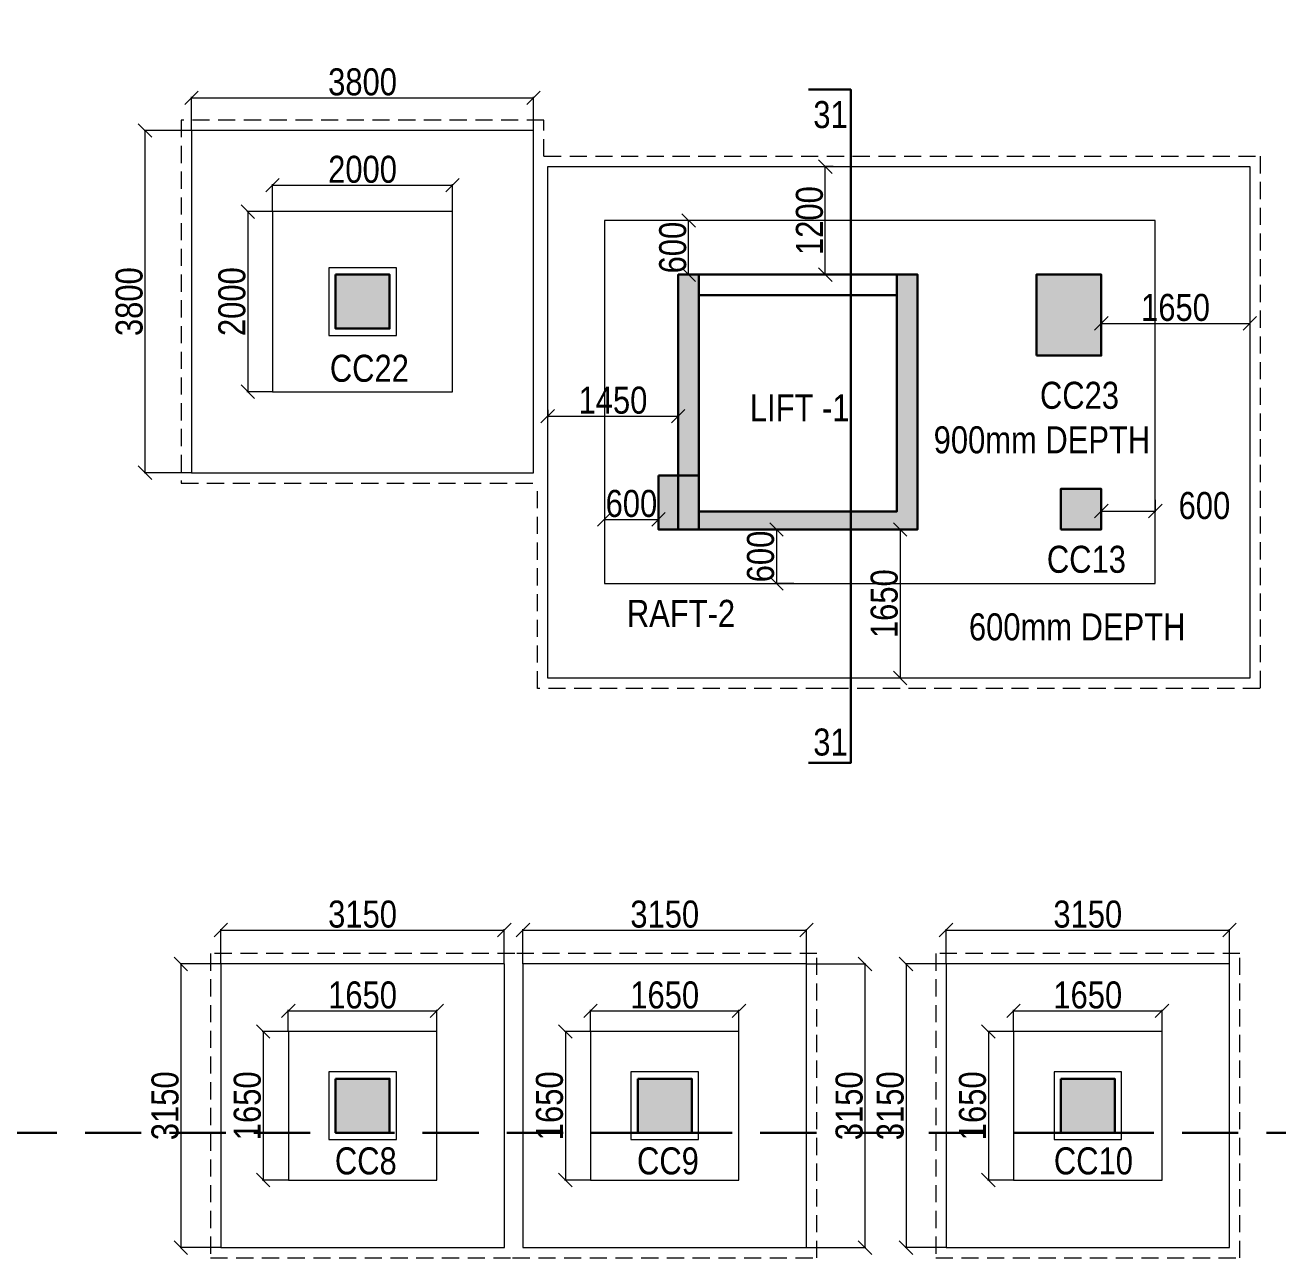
# Model space of a CAD drawing. Header units: millimetres. Extents: x 1112055 to 3390982, y -148532 to 766891.
# Drawn here: x 2911802 to 2925722, y 323527 to 337219 of the extents above; entities that cross this region are included whole.
import ezdxf

# ---------------------------------------------------------------- set-up
doc = ezdxf.new("R2010")
doc.units = ezdxf.units.MM
doc.header["$PDMODE"] = 35
doc.header["$PDSIZE"] = -25
doc.linetypes.add('DASHED2', pattern=[0.375, 0.25, -0.125])
doc.linetypes.add('Hidden', pattern=[9.525, 6.35, -3.175])
for name, color, linetype, lineweight in [('B COL. NO.', 3, 'Continuous', 20), ('B FINAL COLUMN', 1, 'Continuous', 30), ('B FOOTING', 49, 'Continuous', 20), ('B FOOTING DIM', 234, 'Continuous', 9), ('B P.C.C', 251, 'Continuous', 0)]:
    doc.layers.add(name, color=color, linetype=linetype, lineweight=lineweight)
doc.layers.add('B Pedestal', color=7, linetype='Continuous', lineweight=9, true_color=0x5c8948)
doc.layers.add('B-COL HT', color=7, linetype='Continuous', lineweight=0, true_color=0x4e4f45)
doc.styles.add('SWINC', font='swissc.ttf')
doc.dimstyles.new('BHOOMI', dxfattribs={"dimtxt": 230, "dimasz": 150, "dimexe": 10, "dimexo": 0, "dimgap": 25, "dimtad": 1, "dimdec": 0, "dimzin": 0, "dimdsep": 46, "dimtxsty": 'SWINC', "dimblk": 'OBLIQUE', "dimcen": 0.09, "dimclrd": 250, "dimclre": 250, "dimclrt": 256, "dimaunit": 1, "dimadec": 3, "dimazin": 0, "dimtfac": 1, "dimtdec": 0, "dimtofl": 0, "dimtmove": 1, "dimatfit": 3, "dimfxl": 100, "dimtolj": 1, "dimtzin": 0, "dimlwd": 9, "dimlwe": 5, "dimarcsym": 0})

# ---------------------------------------------------------------- blocks, each defined once
blk = doc.blocks.new('_Oblique')
at = {"color": 0, "linetype": 'ByBlock', "lineweight": -2}
blk.add_line((-0.5, -0.5), (0.5, 0.5), dxfattribs=at)
blk = doc.blocks.new('*D4982')
at = {"layer": 'B FOOTING DIM', "color": 250, "lineweight": 5, "ltscale": 0.5, "transparency": 16777216}
for p, q in [((2914727, 326042), (2914727, 326281)), ((2914727, 326271), (2916377, 326271)), ((2916377, 326042), (2916377, 326281))]:
    blk.add_line(p, q, dxfattribs=at)
at = {"layer": 'Defpoints', "color": 0, "transparency": 16777216}
for p in [(2916377, 326271), (2914727, 326042), (2916377, 326042)]:
    blk.add_point(p, dxfattribs=at)
at = {"layer": 'B FOOTING DIM', "color": 250, "lineweight": 5, "transparency": 16777216, "xscale": 150, "yscale": 150, "zscale": 150, "rotation": 180}
blk.add_blockref('_Oblique', (2914727, 326271), dxfattribs=at)
at = {"layer": 'B FOOTING DIM', "color": 250, "lineweight": 5, "transparency": 16777216, "xscale": 150, "yscale": 150, "zscale": 150}
blk.add_blockref('_Oblique', (2916377, 326271), dxfattribs=at)
at = {"layer": 'B FOOTING DIM', "transparency": 16777216, "insert": (2915552, 326446), "char_height": 300, "attachment_point": 5, "style": 'SWINC'}
blk.add_mtext('\\A1;1650', dxfattribs=at)
blk = doc.blocks.new('*D4983')
at = {"layer": 'B FOOTING DIM', "color": 250, "lineweight": 5, "ltscale": 0.5, "transparency": 16777216}
for p, q in [((2914727, 326042), (2914438, 326042)), ((2914448, 326042), (2914448, 324392)), ((2914727, 324392), (2914438, 324392))]:
    blk.add_line(p, q, dxfattribs=at)
at = {"layer": 'Defpoints', "color": 0, "transparency": 16777216}
for p in [(2914727, 326042), (2914448, 324392), (2914727, 324392)]:
    blk.add_point(p, dxfattribs=at)
at = {"layer": 'B FOOTING DIM', "color": 250, "lineweight": 5, "transparency": 16777216, "xscale": 150, "yscale": 150, "zscale": 150}
for p, rotation in [((2914448, 326042), 90), ((2914448, 324392), 270)]:
    blk.add_blockref('_Oblique', p, dxfattribs=dict(at, rotation=rotation))
at = {"layer": 'B FOOTING DIM', "transparency": 16777216, "insert": (2914273, 325217), "char_height": 300, "attachment_point": 5, "rotation": 90, "style": 'SWINC'}
blk.add_mtext('\\A1;1650', dxfattribs=at)
blk = doc.blocks.new('*D4984')
at = {"layer": 'B FOOTING DIM', "color": 250, "lineweight": 5, "ltscale": 0.5, "transparency": 16777216}
for p, q in [((2913977, 326792), (2913977, 327179)), ((2913977, 327169), (2917127, 327169)), ((2917127, 326792), (2917127, 327179))]:
    blk.add_line(p, q, dxfattribs=at)
at = {"layer": 'Defpoints', "color": 0, "transparency": 16777216}
for p in [(2917127, 327169), (2913977, 326792), (2917127, 326792)]:
    blk.add_point(p, dxfattribs=at)
at = {"layer": 'B FOOTING DIM', "color": 250, "lineweight": 5, "transparency": 16777216, "xscale": 150, "yscale": 150, "zscale": 150, "rotation": 180}
blk.add_blockref('_Oblique', (2913977, 327169), dxfattribs=at)
at = {"layer": 'B FOOTING DIM', "color": 250, "lineweight": 5, "transparency": 16777216, "xscale": 150, "yscale": 150, "zscale": 150}
blk.add_blockref('_Oblique', (2917127, 327169), dxfattribs=at)
at = {"layer": 'B FOOTING DIM', "transparency": 16777216, "insert": (2915552, 327344), "char_height": 300, "attachment_point": 5, "style": 'SWINC'}
blk.add_mtext('\\A1;3150', dxfattribs=at)
blk = doc.blocks.new('*D4985')
at = {"layer": 'B FOOTING DIM', "color": 250, "lineweight": 5, "ltscale": 0.5, "transparency": 16777216}
for p, q in [((2913977, 326792), (2913524, 326792)), ((2913534, 326792), (2913534, 323642)), ((2913977, 323642), (2913524, 323642))]:
    blk.add_line(p, q, dxfattribs=at)
at = {"layer": 'Defpoints', "color": 0, "transparency": 16777216}
for p in [(2913977, 326792), (2913534, 323642), (2913977, 323642)]:
    blk.add_point(p, dxfattribs=at)
at = {"layer": 'B FOOTING DIM', "color": 250, "lineweight": 5, "transparency": 16777216, "xscale": 150, "yscale": 150, "zscale": 150}
for p, rotation in [((2913534, 326792), 90), ((2913534, 323642), 270)]:
    blk.add_blockref('_Oblique', p, dxfattribs=dict(at, rotation=rotation))
at = {"layer": 'B FOOTING DIM', "transparency": 16777216, "insert": (2913359, 325217), "char_height": 300, "attachment_point": 5, "rotation": 90, "style": 'SWINC'}
blk.add_mtext('\\A1;3150', dxfattribs=at)
blk = doc.blocks.new('*D4986')
at = {"layer": 'B FOOTING DIM', "color": 250, "lineweight": 5, "ltscale": 0.5, "transparency": 16777216}
for p, q in [((2918084, 326042), (2918084, 326281)), ((2918084, 326271), (2919734, 326271)), ((2919734, 326042), (2919734, 326281))]:
    blk.add_line(p, q, dxfattribs=at)
at = {"layer": 'Defpoints', "color": 0, "transparency": 16777216}
for p in [(2919734, 326271), (2918084, 326042), (2919734, 326042)]:
    blk.add_point(p, dxfattribs=at)
at = {"layer": 'B FOOTING DIM', "color": 250, "lineweight": 5, "transparency": 16777216, "xscale": 150, "yscale": 150, "zscale": 150, "rotation": 180}
blk.add_blockref('_Oblique', (2918084, 326271), dxfattribs=at)
at = {"layer": 'B FOOTING DIM', "color": 250, "lineweight": 5, "transparency": 16777216, "xscale": 150, "yscale": 150, "zscale": 150}
blk.add_blockref('_Oblique', (2919734, 326271), dxfattribs=at)
at = {"layer": 'B FOOTING DIM', "transparency": 16777216, "insert": (2918909, 326446), "char_height": 300, "attachment_point": 5, "style": 'SWINC'}
blk.add_mtext('\\A1;1650', dxfattribs=at)
blk = doc.blocks.new('*D4987')
at = {"layer": 'B FOOTING DIM', "color": 250, "lineweight": 5, "ltscale": 0.5, "transparency": 16777216}
for p, q in [((2918084, 326042), (2917795, 326042)), ((2917805, 326042), (2917805, 324392)), ((2918084, 324392), (2917795, 324392))]:
    blk.add_line(p, q, dxfattribs=at)
at = {"layer": 'Defpoints', "color": 0, "transparency": 16777216}
for p in [(2918084, 326042), (2917805, 324392), (2918084, 324392)]:
    blk.add_point(p, dxfattribs=at)
at = {"layer": 'B FOOTING DIM', "color": 250, "lineweight": 5, "transparency": 16777216, "xscale": 150, "yscale": 150, "zscale": 150}
for p, rotation in [((2917805, 326042), 90), ((2917805, 324392), 270)]:
    blk.add_blockref('_Oblique', p, dxfattribs=dict(at, rotation=rotation))
at = {"layer": 'B FOOTING DIM', "transparency": 16777216, "insert": (2917630, 325217), "char_height": 300, "attachment_point": 5, "rotation": 90, "style": 'SWINC'}
blk.add_mtext('\\A1;1650', dxfattribs=at)
blk = doc.blocks.new('*D4988')
at = {"layer": 'B FOOTING DIM', "color": 250, "lineweight": 5, "ltscale": 0.5, "transparency": 16777216}
for p, q in [((2917334, 326792), (2917334, 327179)), ((2917334, 327169), (2920484, 327169)), ((2920484, 326792), (2920484, 327179))]:
    blk.add_line(p, q, dxfattribs=at)
at = {"layer": 'Defpoints', "color": 0, "transparency": 16777216}
for p in [(2920484, 327169), (2917334, 326792), (2920484, 326792)]:
    blk.add_point(p, dxfattribs=at)
at = {"layer": 'B FOOTING DIM', "color": 250, "lineweight": 5, "transparency": 16777216, "xscale": 150, "yscale": 150, "zscale": 150, "rotation": 180}
blk.add_blockref('_Oblique', (2917334, 327169), dxfattribs=at)
at = {"layer": 'B FOOTING DIM', "color": 250, "lineweight": 5, "transparency": 16777216, "xscale": 150, "yscale": 150, "zscale": 150}
blk.add_blockref('_Oblique', (2920484, 327169), dxfattribs=at)
at = {"layer": 'B FOOTING DIM', "transparency": 16777216, "insert": (2918909, 327344), "char_height": 300, "attachment_point": 5, "style": 'SWINC'}
blk.add_mtext('\\A1;3150', dxfattribs=at)
blk = doc.blocks.new('*D4989')
at = {"layer": 'B FOOTING DIM', "color": 250, "lineweight": 5, "ltscale": 0.5, "transparency": 16777216}
for p, q in [((2920484, 326792), (2921144, 326792)), ((2921134, 326792), (2921134, 323642)), ((2920484, 323642), (2921144, 323642))]:
    blk.add_line(p, q, dxfattribs=at)
at = {"layer": 'Defpoints', "color": 0, "transparency": 16777216}
for p in [(2920484, 326792), (2920484, 323642), (2921134, 323642)]:
    blk.add_point(p, dxfattribs=at)
at = {"layer": 'B FOOTING DIM', "color": 250, "lineweight": 5, "transparency": 16777216, "xscale": 150, "yscale": 150, "zscale": 150}
for p, rotation in [((2921134, 326792), 90), ((2921134, 323642), 270)]:
    blk.add_blockref('_Oblique', p, dxfattribs=dict(at, rotation=rotation))
at = {"layer": 'B FOOTING DIM', "transparency": 16777216, "insert": (2920959, 325217), "char_height": 300, "attachment_point": 5, "rotation": 90, "style": 'SWINC'}
blk.add_mtext('\\A1;3150', dxfattribs=at)
blk = doc.blocks.new('*D4990')
at = {"layer": 'B FOOTING DIM', "color": 250, "lineweight": 5, "ltscale": 0.5, "transparency": 16777216}
for p, q in [((2922784, 326042), (2922784, 326281)), ((2922784, 326271), (2924434, 326271)), ((2924434, 326042), (2924434, 326281))]:
    blk.add_line(p, q, dxfattribs=at)
at = {"layer": 'Defpoints', "color": 0, "transparency": 16777216}
for p in [(2924434, 326271), (2922784, 326042), (2924434, 326042)]:
    blk.add_point(p, dxfattribs=at)
at = {"layer": 'B FOOTING DIM', "color": 250, "lineweight": 5, "transparency": 16777216, "xscale": 150, "yscale": 150, "zscale": 150, "rotation": 180}
blk.add_blockref('_Oblique', (2922784, 326271), dxfattribs=at)
at = {"layer": 'B FOOTING DIM', "color": 250, "lineweight": 5, "transparency": 16777216, "xscale": 150, "yscale": 150, "zscale": 150}
blk.add_blockref('_Oblique', (2924434, 326271), dxfattribs=at)
at = {"layer": 'B FOOTING DIM', "transparency": 16777216, "insert": (2923609, 326446), "char_height": 300, "attachment_point": 5, "style": 'SWINC'}
blk.add_mtext('\\A1;1650', dxfattribs=at)
blk = doc.blocks.new('*D4991')
at = {"layer": 'B FOOTING DIM', "color": 250, "lineweight": 5, "ltscale": 0.5, "transparency": 16777216}
for p, q in [((2922784, 326042), (2922495, 326042)), ((2922505, 326042), (2922505, 324392)), ((2922784, 324392), (2922495, 324392))]:
    blk.add_line(p, q, dxfattribs=at)
at = {"layer": 'Defpoints', "color": 0, "transparency": 16777216}
for p in [(2922784, 326042), (2922505, 324392), (2922784, 324392)]:
    blk.add_point(p, dxfattribs=at)
at = {"layer": 'B FOOTING DIM', "color": 250, "lineweight": 5, "transparency": 16777216, "xscale": 150, "yscale": 150, "zscale": 150}
for p, rotation in [((2922505, 326042), 90), ((2922505, 324392), 270)]:
    blk.add_blockref('_Oblique', p, dxfattribs=dict(at, rotation=rotation))
at = {"layer": 'B FOOTING DIM', "transparency": 16777216, "insert": (2922330, 325217), "char_height": 300, "attachment_point": 5, "rotation": 90, "style": 'SWINC'}
blk.add_mtext('\\A1;1650', dxfattribs=at)
blk = doc.blocks.new('*D4992')
at = {"layer": 'B FOOTING DIM', "color": 250, "lineweight": 5, "ltscale": 0.5, "transparency": 16777216}
for p, q in [((2922034, 326792), (2922034, 327179)), ((2922034, 327169), (2925184, 327169)), ((2925184, 326792), (2925184, 327179))]:
    blk.add_line(p, q, dxfattribs=at)
at = {"layer": 'Defpoints', "color": 0, "transparency": 16777216}
for p in [(2925184, 327169), (2922034, 326792), (2925184, 326792)]:
    blk.add_point(p, dxfattribs=at)
at = {"layer": 'B FOOTING DIM', "color": 250, "lineweight": 5, "transparency": 16777216, "xscale": 150, "yscale": 150, "zscale": 150, "rotation": 180}
blk.add_blockref('_Oblique', (2922034, 327169), dxfattribs=at)
at = {"layer": 'B FOOTING DIM', "color": 250, "lineweight": 5, "transparency": 16777216, "xscale": 150, "yscale": 150, "zscale": 150}
blk.add_blockref('_Oblique', (2925184, 327169), dxfattribs=at)
at = {"layer": 'B FOOTING DIM', "transparency": 16777216, "insert": (2923609, 327344), "char_height": 300, "attachment_point": 5, "style": 'SWINC'}
blk.add_mtext('\\A1;3150', dxfattribs=at)
blk = doc.blocks.new('*D4993')
at = {"layer": 'B FOOTING DIM', "color": 250, "lineweight": 5, "ltscale": 0.5, "transparency": 16777216}
for p, q in [((2922034, 326792), (2921580, 326792)), ((2921590, 326792), (2921590, 323642)), ((2922034, 323642), (2921580, 323642))]:
    blk.add_line(p, q, dxfattribs=at)
at = {"layer": 'Defpoints', "color": 0, "transparency": 16777216}
for p in [(2922034, 326792), (2921590, 323642), (2922034, 323642)]:
    blk.add_point(p, dxfattribs=at)
at = {"layer": 'B FOOTING DIM', "color": 250, "lineweight": 5, "transparency": 16777216, "xscale": 150, "yscale": 150, "zscale": 150}
for p, rotation in [((2921590, 326792), 90), ((2921590, 323642), 270)]:
    blk.add_blockref('_Oblique', p, dxfattribs=dict(at, rotation=rotation))
at = {"layer": 'B FOOTING DIM', "transparency": 16777216, "insert": (2921415, 325217), "char_height": 300, "attachment_point": 5, "rotation": 90, "style": 'SWINC'}
blk.add_mtext('\\A1;3150', dxfattribs=at)
blk = doc.blocks.new('*D5042')
at = {"layer": 'B FOOTING DIM', "color": 250, "lineweight": 5, "ltscale": 0.5, "transparency": 16777216}
for p, q in [((2913652, 336047), (2913652, 336421)), ((2913652, 336411), (2917452, 336411)), ((2917452, 336047), (2917452, 336421))]:
    blk.add_line(p, q, dxfattribs=at)
at = {"layer": 'Defpoints', "color": 0, "transparency": 16777216}
for p in [(2917452, 336411), (2913652, 336047), (2917452, 336047)]:
    blk.add_point(p, dxfattribs=at)
at = {"layer": 'B FOOTING DIM', "color": 250, "lineweight": 5, "transparency": 16777216, "xscale": 150, "yscale": 150, "zscale": 150, "rotation": 180}
blk.add_blockref('_Oblique', (2913652, 336411), dxfattribs=at)
at = {"layer": 'B FOOTING DIM', "color": 250, "lineweight": 5, "transparency": 16777216, "xscale": 150, "yscale": 150, "zscale": 150}
blk.add_blockref('_Oblique', (2917452, 336411), dxfattribs=at)
at = {"layer": 'B FOOTING DIM', "transparency": 16777216, "insert": (2915552, 336586), "char_height": 300, "attachment_point": 5, "style": 'SWINC'}
blk.add_mtext('\\A1;3800', dxfattribs=at)
blk = doc.blocks.new('*D5043')
at = {"layer": 'B FOOTING DIM', "color": 250, "lineweight": 5, "ltscale": 0.5, "transparency": 16777216}
for p, q in [((2913652, 336047), (2913125, 336047)), ((2913135, 336047), (2913135, 332247)), ((2913652, 332247), (2913125, 332247))]:
    blk.add_line(p, q, dxfattribs=at)
at = {"layer": 'Defpoints', "color": 0, "transparency": 16777216}
for p in [(2913652, 336047), (2913135, 332247), (2913652, 332247)]:
    blk.add_point(p, dxfattribs=at)
at = {"layer": 'B FOOTING DIM', "color": 250, "lineweight": 5, "transparency": 16777216, "xscale": 150, "yscale": 150, "zscale": 150}
for p, rotation in [((2913135, 336047), 90), ((2913135, 332247), 270)]:
    blk.add_blockref('_Oblique', p, dxfattribs=dict(at, rotation=rotation))
at = {"layer": 'B FOOTING DIM', "transparency": 16777216, "insert": (2912960, 334147), "char_height": 300, "attachment_point": 5, "rotation": 90, "style": 'SWINC'}
blk.add_mtext('\\A1;3800', dxfattribs=at)
blk = doc.blocks.new('*D5044')
at = {"layer": 'B FOOTING DIM', "color": 250, "lineweight": 5, "ltscale": 0.5, "transparency": 16777216}
for p, q in [((2914552, 335147), (2914552, 335450)), ((2914552, 335440), (2916552, 335440)), ((2916552, 335147), (2916552, 335450))]:
    blk.add_line(p, q, dxfattribs=at)
at = {"layer": 'Defpoints', "color": 0, "transparency": 16777216}
for p in [(2916552, 335440), (2914552, 335147), (2916552, 335147)]:
    blk.add_point(p, dxfattribs=at)
at = {"layer": 'B FOOTING DIM', "color": 250, "lineweight": 5, "transparency": 16777216, "xscale": 150, "yscale": 150, "zscale": 150, "rotation": 180}
blk.add_blockref('_Oblique', (2914552, 335440), dxfattribs=at)
at = {"layer": 'B FOOTING DIM', "color": 250, "lineweight": 5, "transparency": 16777216, "xscale": 150, "yscale": 150, "zscale": 150}
blk.add_blockref('_Oblique', (2916552, 335440), dxfattribs=at)
at = {"layer": 'B FOOTING DIM', "transparency": 16777216, "insert": (2915552, 335615), "char_height": 300, "attachment_point": 5, "style": 'SWINC'}
blk.add_mtext('\\A1;2000', dxfattribs=at)
blk = doc.blocks.new('*D5045')
at = {"layer": 'B FOOTING DIM', "color": 250, "lineweight": 5, "ltscale": 0.5, "transparency": 16777216}
for p, q in [((2914552, 335147), (2914267, 335147)), ((2914277, 335147), (2914277, 333147)), ((2914552, 333147), (2914267, 333147))]:
    blk.add_line(p, q, dxfattribs=at)
at = {"layer": 'Defpoints', "color": 0, "transparency": 16777216}
for p in [(2914552, 335147), (2914277, 333147), (2914552, 333147)]:
    blk.add_point(p, dxfattribs=at)
at = {"layer": 'B FOOTING DIM', "color": 250, "lineweight": 5, "transparency": 16777216, "xscale": 150, "yscale": 150, "zscale": 150}
for p, rotation in [((2914277, 335147), 90), ((2914277, 333147), 270)]:
    blk.add_blockref('_Oblique', p, dxfattribs=dict(at, rotation=rotation))
at = {"layer": 'B FOOTING DIM', "transparency": 16777216, "insert": (2914102, 334147), "char_height": 300, "attachment_point": 5, "rotation": 90, "style": 'SWINC'}
blk.add_mtext('\\A1;2000', dxfattribs=at)
blk = doc.blocks.new('*D5114')
at = {"layer": 'B FOOTING DIM', "color": 250, "lineweight": 5, "ltscale": 0.5, "transparency": 16777216}
for p, q in [((2921719, 331617), (2921514, 331617)), ((2921524, 331617), (2921524, 329968)), ((2921194, 329968), (2921534, 329968))]:
    blk.add_line(p, q, dxfattribs=at)
at = {"layer": 'Defpoints', "color": 0, "transparency": 16777216}
for p in [(2921719, 331617), (2921194, 329968), (2921524, 329968)]:
    blk.add_point(p, dxfattribs=at)
at = {"layer": 'B FOOTING DIM', "color": 250, "lineweight": 5, "transparency": 16777216, "xscale": 150, "yscale": 150, "zscale": 150}
for p, rotation in [((2921524, 331617), 90), ((2921524, 329968), 270)]:
    blk.add_blockref('_Oblique', p, dxfattribs=dict(at, rotation=rotation))
at = {"layer": 'B FOOTING DIM', "transparency": 16777216, "insert": (2921349, 330793), "char_height": 300, "attachment_point": 5, "rotation": 90, "style": 'SWINC'}
blk.add_mtext('\\A1;1650', dxfattribs=at)
blk = doc.blocks.new('*D5115')
at = {"layer": 'B FOOTING DIM', "color": 250, "lineweight": 5, "ltscale": 0.5, "transparency": 16777216}
for p, q in [((2920780, 335647), (2920683, 335647)), ((2920693, 334447), (2920693, 335647)), ((2920819, 334447), (2920683, 334447))]:
    blk.add_line(p, q, dxfattribs=at)
at = {"layer": 'Defpoints', "color": 0, "transparency": 16777216}
for p in [(2920693, 335647), (2920780, 335647), (2920819, 334447)]:
    blk.add_point(p, dxfattribs=at)
at = {"layer": 'B FOOTING DIM', "color": 250, "lineweight": 5, "transparency": 16777216, "xscale": 150, "yscale": 150, "zscale": 150}
for p, rotation in [((2920693, 335647), 90), ((2920693, 334447), 270)]:
    blk.add_blockref('_Oblique', p, dxfattribs=dict(at, rotation=rotation))
at = {"layer": 'B FOOTING DIM', "transparency": 16777216, "insert": (2920518, 335047), "char_height": 300, "attachment_point": 5, "rotation": 90, "style": 'SWINC'}
blk.add_mtext('\\A1;1200', dxfattribs=at)
blk = doc.blocks.new('*D5123')
at = {"layer": 'B FOOTING DIM', "color": 250, "lineweight": 5, "ltscale": 0.5, "transparency": 16777216}
for p, q in [((2917609, 332946), (2917609, 332866)), ((2917609, 332876), (2919059, 332876)), ((2919059, 332946), (2919059, 332866))]:
    blk.add_line(p, q, dxfattribs=at)
at = {"layer": 'Defpoints', "color": 0, "transparency": 16777216}
for p in [(2917609, 332946), (2919059, 332946), (2919059, 332876)]:
    blk.add_point(p, dxfattribs=at)
at = {"layer": 'B FOOTING DIM', "color": 250, "lineweight": 5, "transparency": 16777216, "xscale": 150, "yscale": 150, "zscale": 150, "rotation": 180}
blk.add_blockref('_Oblique', (2917609, 332876), dxfattribs=at)
at = {"layer": 'B FOOTING DIM', "color": 250, "lineweight": 5, "transparency": 16777216, "xscale": 150, "yscale": 150, "zscale": 150}
blk.add_blockref('_Oblique', (2919059, 332876), dxfattribs=at)
at = {"layer": 'B FOOTING DIM', "transparency": 16777216, "insert": (2918334, 333051), "char_height": 300, "attachment_point": 5, "style": 'SWINC'}
blk.add_mtext('\\A1;1450', dxfattribs=at)
blk = doc.blocks.new('*D5124')
at = {"layer": 'B FOOTING DIM', "color": 250, "lineweight": 5, "ltscale": 0.5, "transparency": 16777216}
for p, q in [((2923759, 333997), (2923759, 333896)), ((2925409, 333997), (2925409, 333896)), ((2923759, 333906), (2925409, 333906))]:
    blk.add_line(p, q, dxfattribs=at)
at = {"layer": 'Defpoints', "color": 0, "transparency": 16777216}
for p in [(2923759, 333997), (2925409, 333997), (2925409, 333906)]:
    blk.add_point(p, dxfattribs=at)
at = {"layer": 'B FOOTING DIM', "color": 250, "lineweight": 5, "transparency": 16777216, "xscale": 150, "yscale": 150, "zscale": 150, "rotation": 180}
blk.add_blockref('_Oblique', (2923759, 333906), dxfattribs=at)
at = {"layer": 'B FOOTING DIM', "color": 250, "lineweight": 5, "transparency": 16777216, "xscale": 150, "yscale": 150, "zscale": 150}
blk.add_blockref('_Oblique', (2925409, 333906), dxfattribs=at)
at = {"layer": 'B FOOTING DIM', "transparency": 16777216, "insert": (2924584, 334081), "char_height": 300, "attachment_point": 5, "style": 'SWINC'}
blk.add_mtext('\\A1;1650', dxfattribs=at)
blk = doc.blocks.new('*D5138')
at = {"layer": 'B FOOTING DIM', "color": 250, "lineweight": 5, "ltscale": 0.5, "transparency": 16777216}
for p, q in [((2919174.16175, 335047.43543), (2919184.16175, 335047.43543)), ((2919174.16175, 334447.43543), (2919174.16175, 335047.43543)), ((2919174.16175, 334447.43543), (2919184.16175, 334447.43543))]:
    blk.add_line(p, q, dxfattribs=at)
at = {"layer": 'Defpoints', "color": 0, "transparency": 16777216}
for p in [(2919174.16175, 335047.43543), (2919174.16175, 335047.43543), (2919174.16175, 334447.43543)]:
    blk.add_point(p, dxfattribs=at)
at = {"layer": 'B FOOTING DIM', "color": 250, "lineweight": 5, "transparency": 16777216, "xscale": 150, "yscale": 150, "zscale": 150}
for p, rotation in [((2919174.16175, 335047.43543), 90), ((2919174.16175, 334447.43543), 270)]:
    blk.add_blockref('_Oblique', p, dxfattribs=dict(at, rotation=rotation))
at = {"layer": 'B FOOTING DIM', "transparency": 16777216, "insert": (2918999.16175, 334747.43543), "char_height": 300, "attachment_point": 5, "rotation": 90, "style": 'SWINC'}
blk.add_mtext('\\A1;600', dxfattribs=at)
blk = doc.blocks.new('*D5139')
at = {"layer": 'B FOOTING DIM', "color": 250, "lineweight": 5, "ltscale": 0.5, "transparency": 16777216}
for p, q in [((2920291, 331617), (2920140, 331617)), ((2920150, 331617), (2920150, 331017)), ((2920345, 331017), (2920140, 331017))]:
    blk.add_line(p, q, dxfattribs=at)
at = {"layer": 'Defpoints', "color": 0, "transparency": 16777216}
for p in [(2920291, 331617), (2920150, 331017), (2920345, 331017)]:
    blk.add_point(p, dxfattribs=at)
at = {"layer": 'B FOOTING DIM', "color": 250, "lineweight": 5, "transparency": 16777216, "xscale": 150, "yscale": 150, "zscale": 150}
for p, rotation in [((2920150, 331617), 90), ((2920150, 331017), 270)]:
    blk.add_blockref('_Oblique', p, dxfattribs=dict(at, rotation=rotation))
at = {"layer": 'B FOOTING DIM', "transparency": 16777216, "insert": (2919975, 331317), "char_height": 300, "attachment_point": 5, "rotation": 90, "style": 'SWINC'}
blk.add_mtext('\\A1;600', dxfattribs=at)
blk = doc.blocks.new('*D5140')
at = {"layer": 'B FOOTING DIM', "color": 250, "lineweight": 5, "ltscale": 0.5, "transparency": 16777216}
for p, q in [((2923759, 331948), (2923759, 331812)), ((2924359, 331948), (2924359, 331812)), ((2923759, 331822), (2924359, 331822))]:
    blk.add_line(p, q, dxfattribs=at)
at = {"layer": 'Defpoints', "color": 0, "transparency": 16777216}
for p in [(2923759, 331948), (2924359, 331948), (2924359, 331822)]:
    blk.add_point(p, dxfattribs=at)
at = {"layer": 'B FOOTING DIM', "color": 250, "lineweight": 5, "transparency": 16777216, "xscale": 150, "yscale": 150, "zscale": 150, "rotation": 180}
blk.add_blockref('_Oblique', (2923759, 331822), dxfattribs=at)
at = {"layer": 'B FOOTING DIM', "color": 250, "lineweight": 5, "transparency": 16777216, "xscale": 150, "yscale": 150, "zscale": 150}
blk.add_blockref('_Oblique', (2924359, 331822), dxfattribs=at)
at = {"layer": 'B FOOTING DIM', "transparency": 16777216, "insert": (2924905, 331881), "char_height": 300, "attachment_point": 5, "style": 'SWINC'}
blk.add_mtext('\\A1;600', dxfattribs=at)
blk = doc.blocks.new('*D5141')
at = {"layer": 'B FOOTING DIM', "color": 250, "lineweight": 5, "ltscale": 0.5, "transparency": 16777216}
for p, q in [((2918239, 331855), (2918239, 331719)), ((2918839, 331855), (2918839, 331719)), ((2918239, 331729), (2918839, 331729))]:
    blk.add_line(p, q, dxfattribs=at)
at = {"layer": 'Defpoints', "color": 0, "transparency": 16777216}
for p in [(2918239, 331855), (2918839, 331855), (2918839, 331729)]:
    blk.add_point(p, dxfattribs=at)
at = {"layer": 'B FOOTING DIM', "color": 250, "lineweight": 5, "transparency": 16777216, "xscale": 150, "yscale": 150, "zscale": 150, "rotation": 180}
blk.add_blockref('_Oblique', (2918239, 331729), dxfattribs=at)
at = {"layer": 'B FOOTING DIM', "color": 250, "lineweight": 5, "transparency": 16777216, "xscale": 150, "yscale": 150, "zscale": 150}
blk.add_blockref('_Oblique', (2918839, 331729), dxfattribs=at)
at = {"layer": 'B FOOTING DIM', "transparency": 16777216, "insert": (2918539, 331904), "char_height": 300, "attachment_point": 5, "style": 'SWINC'}
blk.add_mtext('\\A1;600', dxfattribs=at)

msp = doc.modelspace()

# ---------------------------------------------------------------- hatches: boundary and pattern name
at = {"layer": 'B-COL HT', "lineweight": 0}
h = msp.add_hatch(color=250, dxfattribs=at)
h.dxf.hatch_style = 1
h.paths.add_polyline_path([(2915252.5, 334447.4), (2915852.5, 334447.4), (2915852.5, 333847.4), (2915252.5, 333847.4)])
h = msp.add_hatch(color=250, dxfattribs=at)
h.dxf.hatch_style = 1
h.paths.add_polyline_path([(2919289.2, 334447.4), (2919059.2, 334447.4), (2919059.2, 331617.4), (2921719.2, 331617.4), (2921719.2, 334447.4), (2921489.2, 334447.4), (2921489.2, 331817.4), (2919289.2, 331817.4)])
h = msp.add_hatch(color=250, dxfattribs=at)
h.dxf.hatch_style = 1
h.paths.add_polyline_path([(2923039.2, 333547.4), (2923759.2, 333547.4), (2923759.2, 334447.4), (2923039.2, 334447.4)])
h = msp.add_hatch(color=250, dxfattribs=at)
h.dxf.hatch_style = 1
h.paths.add_polyline_path([(2918839.2, 332217.4), (2919289.2, 332217.4), (2919289.2, 331617.4), (2918839.2, 331617.4)])
h = msp.add_hatch(color=250, dxfattribs=at)
h.dxf.hatch_style = 1
h.paths.add_polyline_path([(2923309.2, 331617.4), (2923759.2, 331617.4), (2923759.2, 332067.4), (2923309.2, 332067.4)])
h = msp.add_hatch(color=250, dxfattribs=at)
h.dxf.hatch_style = 1
h.paths.add_polyline_path([(2915252.5, 325517.4), (2915852.5, 325517.4), (2915852.5, 324917.4), (2915252.5, 324917.4)])
h = msp.add_hatch(color=250, dxfattribs=at)
h.dxf.hatch_style = 1
h.paths.add_polyline_path([(2918609.2, 325517.4), (2919209.2, 325517.4), (2919209.2, 324917.4), (2918609.2, 324917.4)])
h = msp.add_hatch(color=250, dxfattribs=at)
h.dxf.hatch_style = 1
h.paths.add_polyline_path([(2923309.2, 325517.4), (2923909.2, 325517.4), (2923909.2, 324917.4), (2923309.2, 324917.4)])

# ---------------------------------------------------------------- linework, layer by layer
at = {"color": 16, "linetype": 'DASHED2', "lineweight": 30, "ltscale": 2500}
msp.add_lwpolyline([(2878719.2, 324917.4), (2931069.2, 324917.4), (2931069.2, 366762.4), (2878719.2, 366762.4)], close=True, dxfattribs=at)
at = {"color": 6, "lineweight": 30}
msp.add_lwpolyline([(2920505, 329024.6), (2920975, 329024.6), (2920975, 336503), (2920505, 336503)], dxfattribs=at)
at = {"layer": 'B FINAL COLUMN'}
for p, q in [((2921489.2, 334447.4), (2919289.2, 334447.4)), ((2921489.2, 334217.4), (2919289.2, 334217.4))]:
    msp.add_line(p, q, dxfattribs=at)
for points in [[(2915252.5, 334447.4), (2915852.5, 334447.4), (2915852.5, 333847.4), (2915252.5, 333847.4)], [(2923039.2, 333547.4), (2923759.2, 333547.4), (2923759.2, 334447.4), (2923039.2, 334447.4)], [(2918839.2, 332217.4), (2919289.2, 332217.4), (2919289.2, 331617.4), (2918839.2, 331617.4)], [(2923309.2, 331617.4), (2923759.2, 331617.4), (2923759.2, 332067.4), (2923309.2, 332067.4)], [(2915252.5, 325517.4), (2915852.5, 325517.4), (2915852.5, 324917.4), (2915252.5, 324917.4)], [(2918609.2, 325517.4), (2919209.2, 325517.4), (2919209.2, 324917.4), (2918609.2, 324917.4)], [(2923309.2, 325517.4), (2923909.2, 325517.4), (2923909.2, 324917.4), (2923309.2, 324917.4)]]:
    msp.add_lwpolyline(points, close=True, dxfattribs=at)
msp.add_lwpolyline([(2919289.2, 334447.4), (2919059.2, 334447.4), (2919059.2, 331617.4), (2921719.2, 331617.4), (2921719.2, 334447.4), (2921489.2, 334447.4), (2921489.2, 331817.4), (2919289.2, 331817.4), (2919289.2, 334447.4)], dxfattribs=at)
at = {"layer": 'B FOOTING'}
for points in [[(2913652.5, 332247.4), (2917452.5, 332247.4), (2917452.5, 336047.4), (2913652.5, 336047.4)], [(2917608.9, 335647.1), (2925408.8, 335647.1), (2925408.8, 329967.6), (2917608.9, 329967.6)], [(2914552.5, 333147.4), (2916552.5, 333147.4), (2916552.5, 335147.4), (2914552.5, 335147.4)], [(2913977.5, 323642.4), (2917127.5, 323642.4), (2917127.5, 326792.4), (2913977.5, 326792.4)], [(2917334.2, 323642.4), (2920484.2, 323642.4), (2920484.2, 326792.4), (2917334.2, 326792.4)], [(2922034.2, 323642.4), (2925184.2, 323642.4), (2925184.2, 326792.4), (2922034.2, 326792.4)], [(2914727.5, 324392.4), (2916377.5, 324392.4), (2916377.5, 326042.4), (2914727.5, 326042.4)], [(2918084.2, 324392.4), (2919734.2, 324392.4), (2919734.2, 326042.4), (2918084.2, 326042.4)], [(2922784.2, 324392.4), (2924434.2, 324392.4), (2924434.2, 326042.4), (2922784.2, 326042.4)]]:
    msp.add_lwpolyline(points, close=True, dxfattribs=at)
at = {"layer": 'B FOOTING', "color": 4}
msp.add_lwpolyline([(2918239.2, 331017.4), (2924359.2, 331017.4), (2924359.2, 335047.4), (2918239.2, 335047.4)], close=True, dxfattribs=at)
at = {"layer": 'B P.C.C', "color": 250, "linetype": 'Hidden', "lineweight": 0, "ltscale": 30}
for points in [[(2917567.5, 335762.1), (2917567.5, 336162.4), (2913537.5, 336162.4), (2913537.5, 332132.4), (2917493.9, 332132.4)], [(2917567.5, 335762.1), (2925523.8, 335762.1), (2925523.8, 329852.6), (2917493.9, 329852.6), (2917493.9, 332132.4)], [(2917242.5, 326907.4), (2913862.5, 326907.4), (2913862.5, 323527.4), (2917242.5, 323527.4)], [(2917219.2, 323527.4), (2920599.2, 323527.4), (2920599.2, 326907.4), (2917219.2, 326907.4)]]:
    msp.add_lwpolyline(points, dxfattribs=at)
msp.add_lwpolyline([(2921919.2, 323527.4), (2925299.2, 323527.4), (2925299.2, 326907.4), (2921919.2, 326907.4)], close=True, dxfattribs=at)
at = {"layer": 'B Pedestal', "color": 87, "lineweight": 9}
for points in [[(2915177.5, 333772.4), (2915927.5, 333772.4), (2915927.5, 334522.4), (2915177.5, 334522.4)], [(2915177.5, 324842.4), (2915927.5, 324842.4), (2915927.5, 325592.4), (2915177.5, 325592.4)], [(2918534.2, 324842.4), (2919284.2, 324842.4), (2919284.2, 325592.4), (2918534.2, 325592.4)], [(2923234.2, 324842.4), (2923984.2, 324842.4), (2923984.2, 325592.4), (2923234.2, 325592.4)]]:
    msp.add_lwpolyline(points, close=True, dxfattribs=at)

# ---------------------------------------------------------------- texts
at = {"color": 6, "lineweight": 30, "style": 'SWINC'}
for s, p in [('31', (2920559.6, 336074.7)), ('RAFT-2', (2918488.5, 330535.5)), ('31', (2920559.6, 329106.7))]:
    msp.add_text(s, height=300, dxfattribs=at).set_placement(p)
at = {"layer": 'B COL. NO.', "style": 'SWINC'}
for s, p in [('CC22', (2915188.7, 333257.2)), ('CC23', (2923077.9, 332957.2)), ('LIFT -1', (2919854.6, 332817.1)), ('CC13', (2923154.8, 331136)), ('CC8', (2915244.8, 324455.2)), ('CC9', (2918601.4, 324455.2)), ('CC10', (2923232.6, 324455.2))]:
    msp.add_text(s, height=300, dxfattribs=at).set_placement(p)
at = {"layer": 'B FOOTING', "color": 4, "style": 'SWINC'}
msp.add_text('900mm DEPTH', height=300, dxfattribs=at).set_placement((2921897, 332462.8))
at = {"layer": 'B FOOTING', "color": 5, "style": 'SWINC'}
msp.add_text('600mm DEPTH', height=300, dxfattribs=at).set_placement((2922288.5, 330385.5))

# ---------------------------------------------------------------- dimensions: what is measured, and where the dimension line sits
at = {"layer": 'B FOOTING DIM', "color": 250, "ltscale": 0.5}
for base, p1, p2, picture, middle in [((2917452.5, 336410.8), (2913652.5, 336047.4), (2917452.5, 336047.4), '*D5042', (2915552.5, 336585.8)), ((2916552.5, 335439.8), (2914552.5, 335147.4), (2916552.5, 335147.4), '*D5044', (2915552.5, 335614.8)), ((2925408.8, 333905.5), (2923759.2, 333997.4), (2925408.8, 333997.4), '*D5124', (2924584, 334080.5)), ((2919059.2, 332875.5), (2917608.9, 332945.5), (2919059.2, 332945.5), '*D5123', (2918334, 333050.5)), ((2917127.5, 327168.7), (2913977.5, 326792.4), (2917127.5, 326792.4), '*D4984', (2915552.5, 327343.7)), ((2920484.2, 327168.7), (2917334.2, 326792.4), (2920484.2, 326792.4), '*D4988', (2918909.2, 327343.7)), ((2925184.2, 327168.7), (2922034.2, 326792.4), (2925184.2, 326792.4), '*D4992', (2923609.2, 327343.7)), ((2916377.5, 326270.6), (2914727.5, 326042.4), (2916377.5, 326042.4), '*D4982', (2915552.5, 326445.6)), ((2919734.2, 326270.6), (2918084.2, 326042.4), (2919734.2, 326042.4), '*D4986', (2918909.2, 326445.6)), ((2924434.2, 326270.6), (2922784.2, 326042.4), (2924434.2, 326042.4), '*D4990', (2923609.2, 326445.6))]:
    dim = msp.add_linear_dim(base=base, p1=p1, p2=p2, dimstyle='BHOOMI', override={"dimtxt": 300, "dimlwd": 5}, dxfattribs=at)
    dim.commit()
    dim.dimension.update_dxf_attribs({"geometry": picture, "text_midpoint": middle})
for base, p1, p2, picture, middle in [((2913135.4, 332247.4), (2913652.5, 336047.4), (2913652.5, 332247.4), '*D5043', (2912960.4, 334147.4)), ((2920692.6, 335647.1), (2920819.2, 334447.4), (2920779.6, 335647.1), '*D5115', (2920517.6, 335047.3)), ((2914277.2, 333147.4), (2914552.5, 335147.4), (2914552.5, 333147.4), '*D5045', (2914102.2, 334147.4)), ((2921523.8, 329967.6), (2921719.2, 331617.4), (2921194.4, 329967.6), '*D5114', (2921348.8, 330792.5)), ((2913533.6, 323642.4), (2913977.5, 326792.4), (2913977.5, 323642.4), '*D4985', (2913358.6, 325217.4)), ((2921134.4, 323642.4), (2920484.2, 326792.4), (2920484.2, 323642.4), '*D4989', (2920959.4, 325217.4)), ((2921590.2, 323642.4), (2922034.2, 326792.4), (2922034.2, 323642.4), '*D4993', (2921415.2, 325217.4)), ((2914447.9, 324392.4), (2914727.5, 326042.4), (2914727.5, 324392.4), '*D4983', (2914272.9, 325217.4)), ((2917804.5, 324392.4), (2918084.2, 326042.4), (2918084.2, 324392.4), '*D4987', (2917629.5, 325217.4)), ((2922504.5, 324392.4), (2922784.2, 326042.4), (2922784.2, 324392.4), '*D4991', (2922329.5, 325217.4))]:
    dim = msp.add_linear_dim(base=base, p1=p1, p2=p2, angle=90, dimstyle='BHOOMI', override={"dimtxt": 300, "dimlwd": 5}, dxfattribs=at)
    dim.commit()
    dim.dimension.update_dxf_attribs({"geometry": picture, "text_midpoint": middle})
for base, p1, p2, picture, middle in [((2919174.2, 335047.4), (2919174.2, 334447.4), (2919174.2, 335047.4), '*D5138', (2919174.2, 334747.4)), ((2920150.1, 331017.4), (2920291.4, 331617.4), (2920345.3, 331017.4), '*D5139', (2920150.1, 331317.4))]:
    dim = msp.add_linear_dim(base=base, p1=p1, p2=p2, angle=90, dimstyle='BHOOMI', override={"dimtxt": 300, "dimlwd": 5}, dxfattribs=at)
    dim.commit()
    dim.dimension.update_dxf_attribs({"geometry": picture, "text_midpoint": middle, "dimtype": 160})
for base, p1, p2, picture, middle in [((2918839.2, 331728.6), (2918239.2, 331854.5), (2918839.2, 331854.5), '*D5141', (2918539.2, 331728.6)), ((2924359.2, 331822.4), (2923759.2, 331948.4), (2924359.2, 331948.4), '*D5140', (2924905, 331706.5))]:
    dim = msp.add_linear_dim(base=base, p1=p1, p2=p2, dimstyle='BHOOMI', override={"dimtxt": 300, "dimlwd": 5}, dxfattribs=at)
    dim.commit()
    dim.dimension.update_dxf_attribs({"geometry": picture, "text_midpoint": middle, "dimtype": 160})

doc.saveas('drawing.dxf')
